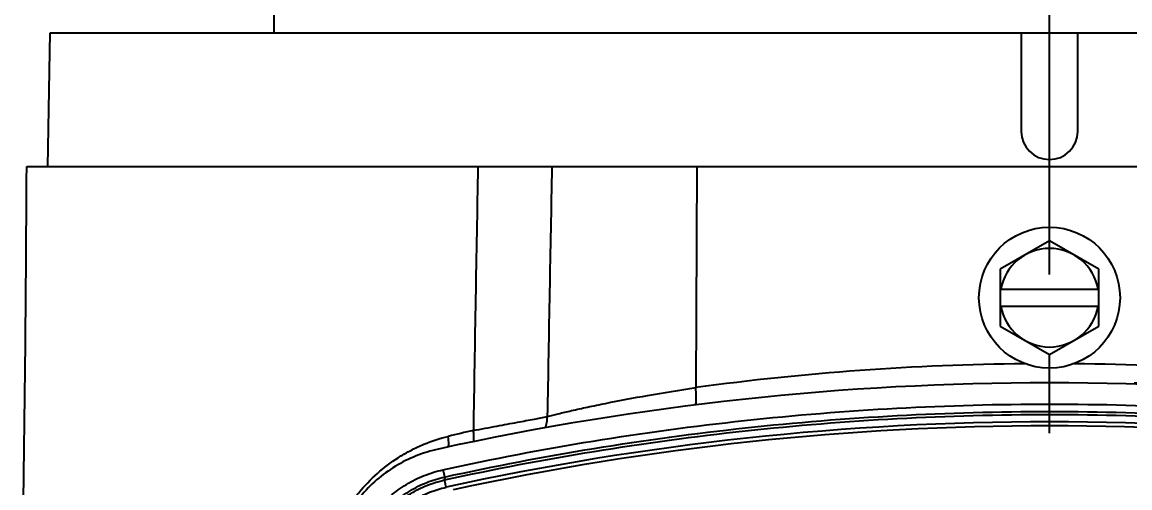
# Model space of a CAD drawing. Header units: millimetres. Extents: x 5828 to 6704, y 123 to 421.
# Drawn here: x 6368.41 to 6373.65, y 242.93 to 245.13 of the extents above; entities that cross this region are included whole.
import ezdxf

# ---------------------------------------------------------------- set-up
doc = ezdxf.new("R2010")
doc.units = ezdxf.units.MM
doc.linetypes.add('CENTER', pattern=[0.6, 0.375, -0.075, 0.075, -0.075])
for name, color, linetype in [('中心线', 7, 'Continuous'), ('外形图', 7, 'Continuous'), ('尺寸标注', 7, 'Continuous')]:
    doc.layers.add(name, color=color, linetype=linetype)
doc.styles.add('微软雅黑', font='msyh.ttc', dxfattribs={"height": 1.5})
doc.dimstyles.new('尺寸标注_1_15比例', dxfattribs={"dimtxt": 1.5, "dimasz": 1.25, "dimexe": 0.5, "dimexo": 0.4, "dimgap": 0.5, "dimtad": 1, "dimdec": 1, "dimlfac": 15, "dimdsep": 46, "dimtxsty": '微软雅黑', "dimcen": 0.09, "dimadec": 0, "dimazin": 0, "dimtp": 0.01, "dimtm": 0.01, "dimtfac": 1, "dimtdec": 1, "dimtofl": 0, "dimtmove": 0, "dimatfit": 3, "dimfxl": 1, "dimtolj": 1, "dimarcsym": 0})

# ---------------------------------------------------------------- blocks, each defined once
blk = doc.blocks.new('*D801')
at = {"layer": 'Defpoints', "color": 0}
for p in [(6373.2689, 243.4269), (6383.1143, 243.4269), (6373.2689, 233.8175)]:
    blk.add_point(p, dxfattribs=at)
at = {"layer": '尺寸标注', "color": 0, "lineweight": -2}
for p, q in [((6373.6689, 243.4269), (6383.6143, 243.4269)), ((6383.1143, 235.0675), (6383.1143, 242.1769)), ((6373.6689, 233.8175), (6383.6143, 233.8175))]:
    blk.add_line(p, q, dxfattribs=at)
at = {"layer": '尺寸标注', "color": 0}
for points in [[(6383.3226, 242.1769), (6382.906, 242.1769), (6383.1143, 243.4269)], [(6382.906, 235.0675), (6383.3226, 235.0675), (6383.1143, 233.8175)]]:
    blk.add_solid(points, dxfattribs=at)
at = {"layer": '尺寸标注', "color": 0, "insert": (6381.8353, 238.6222), "char_height": 1.5, "attachment_point": 5, "rotation": 90, "style": '微软雅黑'}
blk.add_mtext('\\A1;\\A1;143.7', dxfattribs=at)

msp = doc.modelspace()

# ---------------------------------------------------------------- linework, layer by layer
at = {"layer": '中心线', "linetype": 'CENTER', "ltscale": 5}
msp.add_line((6373.2689, 231.9387), (6373.2689, 279.9387), dxfattribs=at)
at = {"layer": '外形图', "color": 7, "linetype": 'Continuous'}
for p, q in [((6369.6023, 245.1831), (6369.6023, 245.0831)), ((6368.5339, 244.4497), (6368.545, 245.0831)), ((6368.545, 245.0831), (6377.9929, 245.0831)), ((6373.1356, 245.0831), (6373.1356, 244.6164)), ((6373.4023, 244.6164), (6373.4023, 245.0831)), ((6368.4339, 244.4497), (6378.1039, 244.4497)), ((6371.6023, 244.4497), (6371.5966, 243.4043)), ((6373.2689, 244.0992), (6373.0356, 243.9645)), ((6373.5023, 243.9645), (6373.2689, 244.0992)), ((6373.0356, 243.9645), (6373.0356, 243.695)), ((6373.5023, 243.695), (6373.5023, 243.9645)), ((6373.0356, 243.8697), (6373.5023, 243.8697)), ((6373.0356, 243.7897), (6373.5023, 243.7897)), ((6373.0356, 243.695), (6373.2689, 243.5603)), ((6373.2689, 243.5603), (6373.5023, 243.695)), ((6370.4089, 242.9815), (6370.4097, 242.9675))]:
    msp.add_line(p, q, dxfattribs=at)
msp.add_circle((6373.2689, 243.8297), 0.3333, dxfattribs=at)
for centre, radius, start, end in [((6373.2689, 244.6164), 0.1333, 180, 0), ((6210.0065, 245.1707), 158.429, 359.022118, 359.739254), ((6742.6126, 237.3572), 372.1131, 178.907866, 179.100059), ((6840.6805, 235.2345), 469.8541, 178.876184, 179.020363), ((6373.2689, 243.8297), 0.2333, 9.8709, 170.1291), ((6373.2689, 243.8297), 0.2333, 189.8709, 350.1291), ((6373.2682, 231.1535), 12.3644, 90.53527, 97.77024), ((6373.2696, 231.1527), 12.3652, 82.22994, 89.46441), ((6373.2689, 229.9308), 13.3116, 77.6282, 102.3718), ((6373.2689, 229.9413), 13.2824, 77.74418, 102.25588), ((6373.2151, 231.5767), 11.9277, 102.93409, 103.52034)]:
    msp.add_arc(centre, radius, start, end, dxfattribs=at)
msp.add_ellipse((6373.2689, 229.9449), major_axis=(0, 13.4821), ratio=1, start_param=-0.215938, end_param=0.215938, dxfattribs=at)
for points, knots in [([(6370.8951, 243.2676), (6370.9121, 243.2721), (6370.9502, 243.2816), (6371.0135, 243.2965), (6371.0882, 243.313), (6371.2079, 243.3379), (6371.3783, 243.3699), (6371.5206, 243.393), (6371.5966, 243.4043)], [0, 0, 0, 0, 0.073742, 0.165033, 0.272599, 0.395003, 0.677938, 1, 1, 1, 1]), ([(6371.597, 243.3227), (6371.5978, 243.3287), (6371.599, 243.3415), (6371.5996, 243.3688), (6371.5982, 243.3899), (6371.5966, 243.4043)], [0, 0, 0, 0, 0.223722, 0.469003, 1, 1, 1, 1]), ([(6370.4018, 243.0157), (6370.637, 243.0673), (6371.1102, 243.1578), (6371.8262, 243.255), (6372.5465, 243.3135), (6373.2689, 243.333), (6373.9914, 243.3135), (6374.9514, 243.2356), (6375.6659, 243.1188), (6376.1361, 243.0157)], [0, 0, 0, 0, 0.125008, 0.250019, 0.375032, 0.500045, 0.625059, 0.750072, 1, 1, 1, 1]), ([(6370.4089, 242.9815), (6370.6435, 243.0329), (6371.1156, 243.1232), (6371.8298, 243.2202), (6372.5483, 243.2785), (6373.2689, 243.2979), (6373.9895, 243.2785), (6374.708, 243.2202), (6375.4223, 243.1232), (6375.8943, 243.0329), (6376.1289, 242.9815)], [0, 0, 0, 0, 0.124997, 0.249996, 0.374998, 0.5, 0.625002, 0.750004, 0.875003, 1, 1, 1, 1]), ([(6370.4097, 242.9675), (6370.6442, 243.019), (6371.1161, 243.1092), (6371.8302, 243.2062), (6372.5485, 243.2645), (6373.2689, 243.2839), (6373.9893, 243.2645), (6374.7076, 243.2062), (6375.4217, 243.1092), (6375.8936, 243.019), (6376.1282, 242.9675)], [0, 0, 0, 0, 0.124997, 0.249996, 0.374998, 0.5, 0.625002, 0.750004, 0.875003, 1, 1, 1, 1]), ([(6370.5454, 243.2017), (6370.5825, 243.2088), (6370.6521, 243.2218), (6370.7483, 243.2397), (6370.8277, 243.2545), (6370.8747, 243.2635), (6370.8951, 243.2676)], [0, 0, 0, 0, 0.318976, 0.596349, 0.825277, 1, 1, 1, 1]), ([(6370.8849, 243.2137), (6370.8884, 243.2221), (6370.8936, 243.2399), (6370.8952, 243.2584), (6370.8951, 243.2676)], [0, 0, 0, 0, 0.497276, 1, 1, 1, 1]), ([(6369.8158, 242.4087), (6369.8166, 242.4333), (6369.8204, 242.4824), (6369.8325, 242.5546), (6369.8507, 242.6246), (6369.8818, 242.7126), (6369.9231, 242.7946), (6369.9727, 242.869), (6370.0261, 242.9363), (6370.1006, 243.0106), (6370.1847, 243.0716), (6370.2559, 243.1115), (6370.3294, 243.1455), (6370.3873, 243.1643), (6370.4266, 243.1738)], [0, 0, 0, 0, 0.070434, 0.140268, 0.209043, 0.276473, 0.406749, 0.469783, 0.531531, 0.651781, 0.769021, 0.826993, 0.884726, 1, 1, 1, 1]), ([(6370.4279, 243.1237), (6370.4283, 243.1277), (6370.4295, 243.1444), (6370.4284, 243.1612), (6370.4266, 243.1738)], [0, 0, 0, 0, 0.241031, 1, 1, 1, 1]), ([(6370.5466, 243.1483), (6370.5476, 243.1569), (6370.5482, 243.1748), (6370.5467, 243.1927), (6370.5454, 243.2017)], [0, 0, 0, 0, 0.487318, 1, 1, 1, 1]), ([(6370.3802, 243.1138), (6370.3444, 243.1059), (6370.2739, 243.0843), (6370.1751, 243.0348), (6370.0857, 242.9698), (6370.0082, 242.891), (6369.9448, 242.8006), (6369.8972, 242.7009), (6369.8666, 242.5948), (6369.8581, 242.5217), (6369.8569, 242.485)], [0, 0, 0, 0, 0.125082, 0.250145, 0.375183, 0.500193, 0.625175, 0.750133, 0.875072, 1, 1, 1, 1]), ([(6369.9574, 242.4817), (6369.9584, 242.5128), (6369.9657, 242.575), (6369.9873, 242.6501), (6370.0118, 242.7074), (6370.041, 242.7625), (6370.0859, 242.8265), (6370.1517, 242.8934), (6370.2276, 242.9487), (6370.3115, 242.9905), (6370.3714, 243.009), (6370.4018, 243.0157)], [0, 0, 0, 0, 0.124915, 0.249842, 0.312365, 0.374893, 0.499862, 0.624858, 0.749882, 0.874931, 1, 1, 1, 1]), ([(6370.4018, 243.0157), (6370.4027, 243.0116), (6370.404, 243.0055), (6370.4057, 242.9977), (6370.4068, 242.9927), (6370.4076, 242.9884), (6370.4083, 242.9851), (6370.4087, 242.9831), (6370.4089, 242.982), (6370.4089, 242.9816), (6370.4089, 242.9815)], [0, 0, 0, 0, 0.364149, 0.531818, 0.681334, 0.807079, 0.904332, 0.969443, 0.989138, 1, 1, 1, 1]), ([(6369.9907, 242.4789), (6369.9917, 242.5082), (6369.9986, 242.5667), (6370.0229, 242.6515), (6370.061, 242.7311), (6370.1117, 242.8034), (6370.1736, 242.8664), (6370.245, 242.9184), (6370.324, 242.9578), (6370.3803, 242.9752), (6370.4089, 242.9815)], [0, 0, 0, 0, 0.124928, 0.249869, 0.374825, 0.499808, 0.624818, 0.749854, 0.874918, 1, 1, 1, 1]), ([(6369.9942, 242.4683), (6369.9952, 242.4974), (6370.002, 242.5555), (6370.0262, 242.6397), (6370.064, 242.7188), (6370.1144, 242.7906), (6370.1759, 242.8532), (6370.2468, 242.9048), (6370.3253, 242.944), (6370.3813, 242.9613), (6370.4097, 242.9675)], [0, 0, 0, 0, 0.124928, 0.249869, 0.374825, 0.499808, 0.624818, 0.749854, 0.874918, 1, 1, 1, 1]), ([(6370.4169, 242.9333), (6370.4159, 242.9375), (6370.4146, 242.9435), (6370.413, 242.9513), (6370.4119, 242.9563), (6370.411, 242.9606), (6370.4104, 242.9639), (6370.4099, 242.966), (6370.4098, 242.9671), (6370.4097, 242.9674), (6370.4097, 242.9675)], [0, 0, 0, 0, 0.364149, 0.531818, 0.681334, 0.807079, 0.904332, 0.969443, 0.989138, 1, 1, 1, 1]), ([(6370.0275, 242.4655), (6370.0284, 242.4927), (6370.0348, 242.5472), (6370.0575, 242.6261), (6370.093, 242.7002), (6370.1401, 242.7675), (6370.1977, 242.8262), (6370.2642, 242.8746), (6370.3378, 242.9112), (6370.3902, 242.9275), (6370.4169, 242.9333)], [0, 0, 0, 0, 0.124928, 0.249869, 0.374825, 0.499807, 0.624818, 0.749854, 0.874918, 1, 1, 1, 1])]:
    msp.add_open_spline(points, degree=3, knots=knots, dxfattribs=at)

# ---------------------------------------------------------------- dimensions: what is measured, and where the dimension line sits
at = {"layer": '尺寸标注'}
dim = msp.add_linear_dim(base=(6383.1143, 243.4269), p1=(6373.2689, 233.8175), p2=(6373.2689, 243.4269), angle=90, text='\\A1;143.7', dimstyle='尺寸标注_1_15比例', override={"dimtxsty": '微软雅黑'}, dxfattribs=at)
dim.commit()
dim.dimension.update_dxf_attribs({"geometry": '*D801', "text_midpoint": (6381.8353, 238.6222)})

doc.saveas('drawing.dxf')
